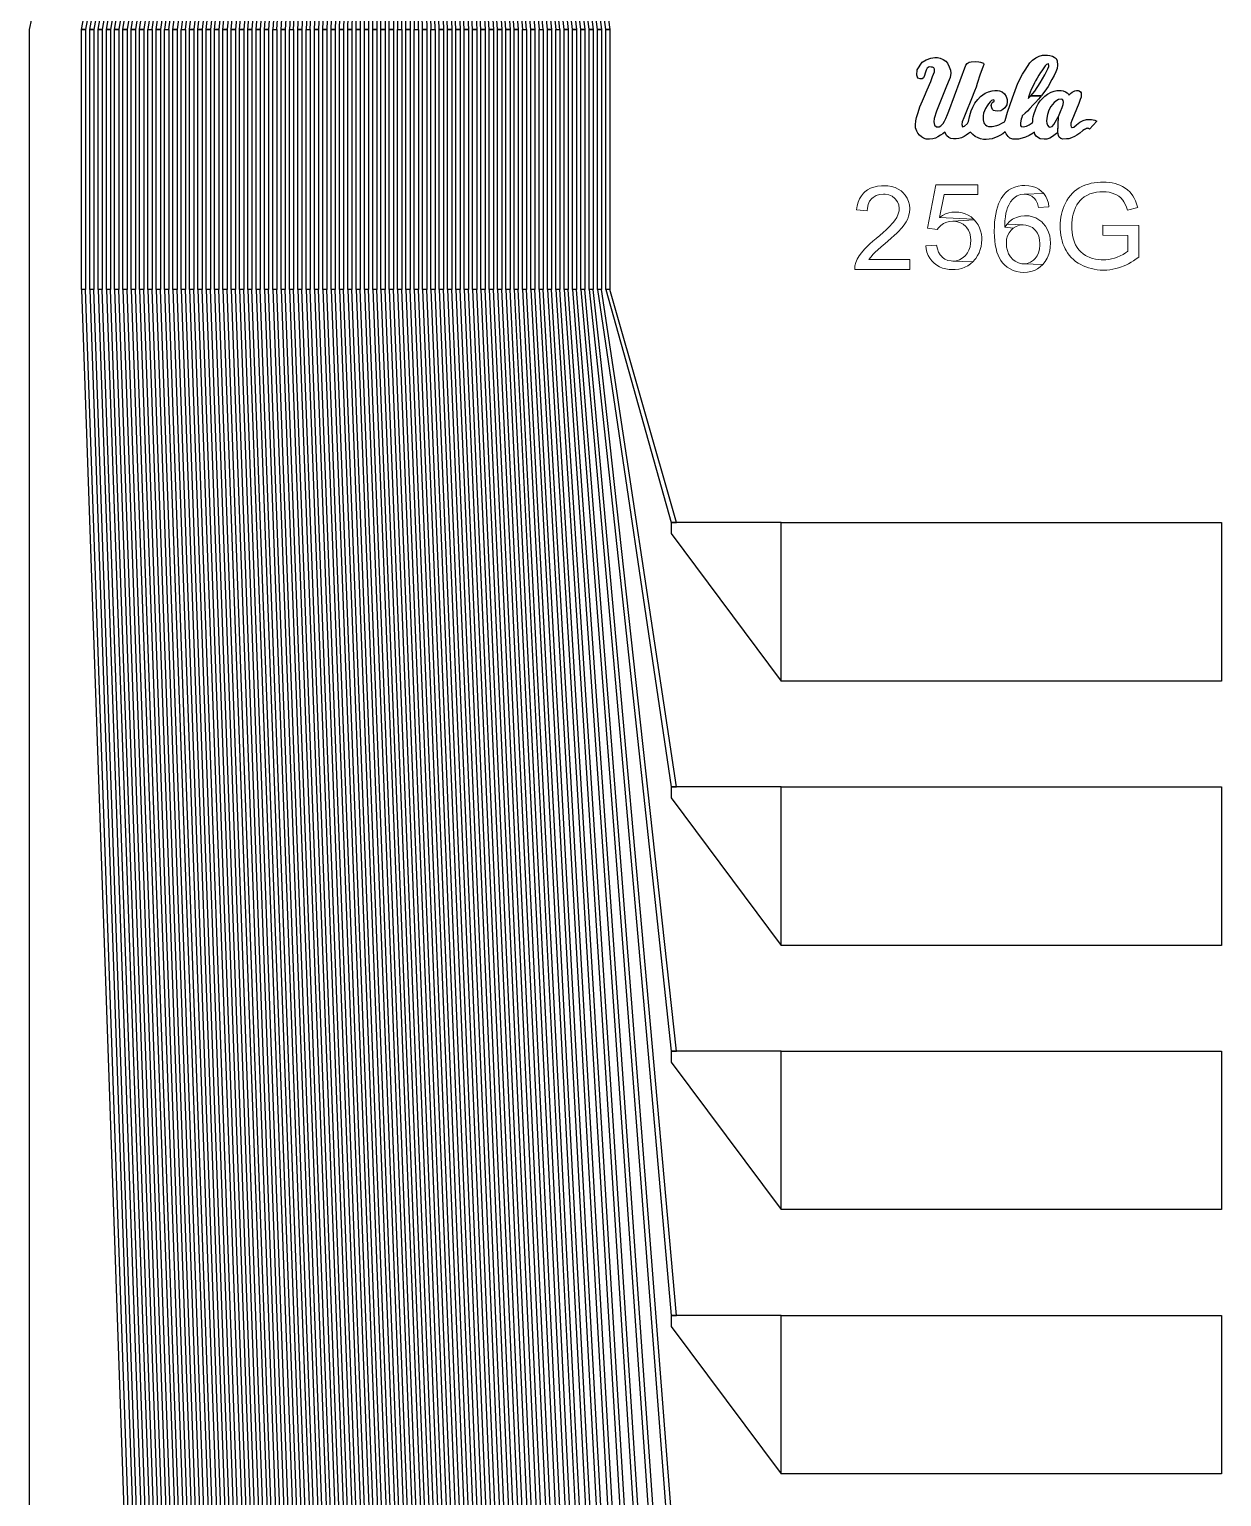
# Model space of a CAD drawing. Header units: inches. Extents: x 106592 to 209533, y 57057 to 74911.
# Drawn here: x 205652 to 206110, y 67457 to 68021 of the extents above; entities that cross this region are included whole.
import ezdxf

# ---------------------------------------------------------------- set-up
doc = ezdxf.new("R2010")
doc.units = ezdxf.units.IN
doc.header["$MEASUREMENT"] = 0
for name, color, linetype in [('metal', 221, 'Continuous'), ('nitride window', 40, 'Continuous'), ('profile', 140, 'Continuous')]:
    doc.layers.add(name, color=color, linetype=linetype)

msp = doc.modelspace()

# ---------------------------------------------------------------- linework, layer by layer
at = {"layer": 'metal'}
for points in [[(205745.03, 68411.39), (205745.63, 68411.39), (205673.23, 68021.39), (205671.63, 68021.39)], [(205746.23, 68411.39), (205746.83, 68411.39), (205676.43, 68021.39), (205674.83, 68021.39)], [(205747.43, 68411.39), (205748.03, 68411.39), (205679.63, 68021.39), (205678.03, 68021.39)], [(205682.83, 68021.39), (205681.23, 68021.39), (205748.63, 68411.39), (205749.23, 68411.39)], [(205749.83, 68411.39), (205750.43, 68411.39), (205686.03, 68021.39), (205684.43, 68021.39)], [(205689.23, 68021.39), (205687.63, 68021.39), (205751.03, 68411.39), (205751.63, 68411.39)], [(205752.23, 68411.39), (205752.83, 68411.39), (205692.43, 68021.39), (205690.83, 68021.39)], [(205753.43, 68411.39), (205754.03, 68411.39), (205695.63, 68021.39), (205694.03, 68021.39)], [(205697.23, 68021.39), (205698.83, 68021.39), (205755.23, 68411.39), (205754.63, 68411.39)], [(205755.83, 68411.39), (205756.43, 68411.39), (205702.03, 68021.39), (205700.43, 68021.39)], [(205703.63, 68021.39), (205705.23, 68021.39), (205757.63, 68411.39), (205757.03, 68411.39)], [(205758.23, 68411.39), (205758.83, 68411.39), (205708.43, 68021.39), (205706.83, 68021.39)], [(205710.03, 68021.39), (205711.63, 68021.39), (205760.03, 68411.39), (205759.43, 68411.39)], [(205760.63, 68411.39), (205761.23, 68411.39), (205714.83, 68021.39), (205713.23, 68021.39)], [(205761.83, 68411.39), (205762.43, 68411.39), (205718.03, 68021.39), (205716.43, 68021.39)], [(205763.03, 68411.39), (205763.63, 68411.39), (205721.23, 68021.39), (205719.63, 68021.39)], [(205764.23, 68411.39), (205764.83, 68411.39), (205724.43, 68021.39), (205722.83, 68021.39)], [(205765.43, 68411.39), (205766.03, 68411.39), (205727.63, 68021.39), (205726.03, 68021.39)], [(205730.83, 68021.39), (205729.23, 68021.39), (205766.63, 68411.39), (205767.23, 68411.39)], [(205767.83, 68411.39), (205768.43, 68411.39), (205734.03, 68021.39), (205732.43, 68021.39)], [(205737.23, 68021.39), (205735.63, 68021.39), (205769.03, 68411.39), (205769.63, 68411.39)], [(205770.23, 68411.39), (205770.83, 68411.39), (205740.43, 68021.39), (205738.83, 68021.39)], [(205771.43, 68411.39), (205772.03, 68411.39), (205743.63, 68021.39), (205742.03, 68021.39)], [(205745.23, 68021.39), (205746.83, 68021.39), (205773.23, 68411.39), (205772.63, 68411.39)], [(205773.83, 68411.39), (205774.43, 68411.39), (205750.03, 68021.39), (205748.43, 68021.39)], [(205751.63, 68021.39), (205753.23, 68021.39), (205775.63, 68411.39), (205775.03, 68411.39)], [(205776.23, 68411.39), (205776.83, 68411.39), (205756.43, 68021.39), (205754.83, 68021.39)], [(205758.03, 68021.39), (205759.63, 68021.39), (205778.03, 68411.39), (205777.43, 68411.39)], [(205778.63, 68411.39), (205779.23, 68411.39), (205762.83, 68021.39), (205761.23, 68021.39)], [(205779.83, 68411.39), (205780.43, 68411.39), (205766.03, 68021.39), (205764.43, 68021.39)], [(205781.03, 68411.39), (205781.63, 68411.39), (205769.23, 68021.39), (205767.63, 68021.39)], [(205782.23, 68411.39), (205782.83, 68411.39), (205772.43, 68021.39), (205770.83, 68021.39)], [(205783.43, 68411.39), (205784.03, 68411.39), (205775.63, 68021.39), (205774.03, 68021.39)], [(205778.83, 68021.39), (205777.23, 68021.39), (205784.63, 68411.39), (205785.23, 68411.39)], [(205785.83, 68411.39), (205786.43, 68411.39), (205782.03, 68021.39), (205780.43, 68021.39)], [(205785.23, 68021.39), (205783.63, 68021.39), (205787.03, 68411.39), (205787.63, 68411.39)], [(205788.23, 68411.39), (205788.83, 68411.39), (205788.43, 68021.39), (205786.83, 68021.39)], [(205789.43, 68411.39), (205790.03, 68411.39), (205791.63, 68021.39), (205790.03, 68021.39)], [(205793.23, 68021.39), (205794.83, 68021.39), (205791.23, 68411.39), (205790.63, 68411.39)], [(205791.83, 68411.39), (205792.43, 68411.39), (205798.03, 68021.39), (205796.43, 68021.39)], [(205799.63, 68021.39), (205801.23, 68021.39), (205793.63, 68411.39), (205793.03, 68411.39)], [(205794.23, 68411.39), (205794.83, 68411.39), (205804.43, 68021.39), (205802.83, 68021.39)], [(205806.03, 68021.39), (205807.63, 68021.39), (205796.03, 68411.39), (205795.43, 68411.39)], [(205796.63, 68411.39), (205797.23, 68411.39), (205810.83, 68021.39), (205809.23, 68021.39)], [(205797.83, 68411.39), (205798.43, 68411.39), (205814.03, 68021.39), (205812.43, 68021.39)], [(205799.03, 68411.39), (205799.63, 68411.39), (205817.23, 68021.39), (205815.63, 68021.39)], [(205800.23, 68411.39), (205800.83, 68411.39), (205820.43, 68021.39), (205818.83, 68021.39)], [(205801.43, 68411.39), (205802.03, 68411.39), (205823.63, 68021.39), (205822.03, 68021.39)], [(205826.83, 68021.39), (205825.23, 68021.39), (205802.63, 68411.39), (205803.23, 68411.39)], [(205803.83, 68411.39), (205804.43, 68411.39), (205830.03, 68021.39), (205828.43, 68021.39)], [(205833.23, 68021.39), (205831.63, 68021.39), (205805.03, 68411.39), (205805.63, 68411.39)], [(205806.23, 68411.39), (205806.83, 68411.39), (205836.43, 68021.39), (205834.83, 68021.39)], [(205807.43, 68411.39), (205808.03, 68411.39), (205839.63, 68021.39), (205838.03, 68021.39)], [(205841.23, 68021.39), (205842.83, 68021.39), (205809.23, 68411.39), (205808.63, 68411.39)], [(205809.83, 68411.39), (205810.43, 68411.39), (205846.03, 68021.39), (205844.43, 68021.39)], [(205847.63, 68021.39), (205849.23, 68021.39), (205811.63, 68411.39), (205811.03, 68411.39)], [(205812.23, 68411.39), (205812.83, 68411.39), (205852.43, 68021.39), (205850.83, 68021.39)], [(205854.03, 68021.39), (205855.63, 68021.39), (205814.03, 68411.39), (205813.43, 68411.39)], [(205814.63, 68411.39), (205815.23, 68411.39), (205858.83, 68021.39), (205857.23, 68021.39)], [(205815.83, 68411.39), (205816.43, 68411.39), (205862.03, 68021.39), (205860.43, 68021.39)], [(205865.23, 68021.39), (205863.63, 68021.39), (205817.03, 68411.39), (205817.63, 68411.39)], [(205818.23, 68411.39), (205818.83, 68411.39), (205868.43, 68021.39), (205866.83, 68021.39)], [(205871.63, 68021.39), (205870.03, 68021.39), (205819.43, 68411.39), (205820.03, 68411.39)], [(205820.63, 68411.39), (205821.23, 68411.39), (205874.83, 68021.39), (205873.23, 68021.39)], [(205673.23, 67921.39), (205671.63, 67921.39), (205671.63, 68021.39), (205673.23, 68021.39)], [(205676.43, 67921.39), (205674.83, 67921.39), (205674.83, 68021.39), (205676.43, 68021.39)], [(205679.63, 67921.39), (205678.03, 67921.39), (205678.03, 68021.39), (205679.63, 68021.39)], [(205682.83, 67921.39), (205681.23, 67921.39), (205681.23, 68021.39), (205682.83, 68021.39)], [(205686.03, 67921.39), (205684.43, 67921.39), (205684.43, 68021.39), (205686.03, 68021.39)], [(205689.23, 67921.39), (205687.63, 67921.39), (205687.63, 68021.39), (205689.23, 68021.39)], [(205692.43, 67921.39), (205690.83, 67921.39), (205690.83, 68021.39), (205692.43, 68021.39)], [(205695.63, 67921.39), (205694.03, 67921.39), (205694.03, 68021.39), (205695.63, 68021.39)], [(205698.83, 67921.39), (205697.23, 67921.39), (205697.23, 68021.39), (205698.83, 68021.39)], [(205702.03, 67921.39), (205700.43, 67921.39), (205700.43, 68021.39), (205702.03, 68021.39)], [(205705.23, 67921.39), (205703.63, 67921.39), (205703.63, 68021.39), (205705.23, 68021.39)], [(205708.43, 67921.39), (205706.83, 67921.39), (205706.83, 68021.39), (205708.43, 68021.39)], [(205711.63, 67921.39), (205710.03, 67921.39), (205710.03, 68021.39), (205711.63, 68021.39)], [(205714.83, 67921.39), (205713.23, 67921.39), (205713.23, 68021.39), (205714.83, 68021.39)], [(205718.03, 67921.39), (205716.43, 67921.39), (205716.43, 68021.39), (205718.03, 68021.39)], [(205721.23, 67921.39), (205719.63, 67921.39), (205719.63, 68021.39), (205721.23, 68021.39)], [(205724.43, 67921.39), (205722.83, 67921.39), (205722.83, 68021.39), (205724.43, 68021.39)], [(205727.63, 67921.39), (205726.03, 67921.39), (205726.03, 68021.39), (205727.63, 68021.39)], [(205730.83, 67921.39), (205729.23, 67921.39), (205729.23, 68021.39), (205730.83, 68021.39)], [(205734.03, 67921.39), (205732.43, 67921.39), (205732.43, 68021.39), (205734.03, 68021.39)], [(205737.23, 67921.39), (205735.63, 67921.39), (205735.63, 68021.39), (205737.23, 68021.39)], [(205740.43, 67921.39), (205738.83, 67921.39), (205738.83, 68021.39), (205740.43, 68021.39)], [(205743.63, 67921.39), (205742.03, 67921.39), (205742.03, 68021.39), (205743.63, 68021.39)], [(205746.83, 67921.39), (205745.23, 67921.39), (205745.23, 68021.39), (205746.83, 68021.39)], [(205750.03, 67921.39), (205748.43, 67921.39), (205748.43, 68021.39), (205750.03, 68021.39)], [(205753.23, 67921.39), (205751.63, 67921.39), (205751.63, 68021.39), (205753.23, 68021.39)], [(205756.43, 67921.39), (205754.83, 67921.39), (205754.83, 68021.39), (205756.43, 68021.39)], [(205759.63, 67921.39), (205758.03, 67921.39), (205758.03, 68021.39), (205759.63, 68021.39)], [(205762.83, 67921.39), (205761.23, 67921.39), (205761.23, 68021.39), (205762.83, 68021.39)], [(205766.03, 67921.39), (205764.43, 67921.39), (205764.43, 68021.39), (205766.03, 68021.39)], [(205769.23, 67921.39), (205767.63, 67921.39), (205767.63, 68021.39), (205769.23, 68021.39)], [(205772.43, 67921.39), (205770.83, 67921.39), (205770.83, 68021.39), (205772.43, 68021.39)], [(205775.63, 67921.39), (205774.03, 67921.39), (205774.03, 68021.39), (205775.63, 68021.39)], [(205778.83, 67921.39), (205777.23, 67921.39), (205777.23, 68021.39), (205778.83, 68021.39)], [(205782.03, 67921.39), (205780.43, 67921.39), (205780.43, 68021.39), (205782.03, 68021.39)], [(205785.23, 67921.39), (205783.63, 67921.39), (205783.63, 68021.39), (205785.23, 68021.39)], [(205788.43, 67921.39), (205786.83, 67921.39), (205786.83, 68021.39), (205788.43, 68021.39)], [(205791.63, 67921.39), (205790.03, 67921.39), (205790.03, 68021.39), (205791.63, 68021.39)], [(205794.83, 67921.39), (205793.23, 67921.39), (205793.23, 68021.39), (205794.83, 68021.39)], [(205798.03, 67921.39), (205796.43, 67921.39), (205796.43, 68021.39), (205798.03, 68021.39)], [(205801.23, 67921.39), (205799.63, 67921.39), (205799.63, 68021.39), (205801.23, 68021.39)], [(205804.43, 67921.39), (205802.83, 67921.39), (205802.83, 68021.39), (205804.43, 68021.39)], [(205807.63, 67921.39), (205806.03, 67921.39), (205806.03, 68021.39), (205807.63, 68021.39)], [(205810.83, 67921.39), (205809.23, 67921.39), (205809.23, 68021.39), (205810.83, 68021.39)], [(205814.03, 67921.39), (205812.43, 67921.39), (205812.43, 68021.39), (205814.03, 68021.39)], [(205817.23, 67921.39), (205815.63, 67921.39), (205815.63, 68021.39), (205817.23, 68021.39)], [(205820.43, 67921.39), (205818.83, 67921.39), (205818.83, 68021.39), (205820.43, 68021.39)], [(205823.63, 67921.39), (205822.03, 67921.39), (205822.03, 68021.39), (205823.63, 68021.39)], [(205826.83, 67921.39), (205825.23, 67921.39), (205825.23, 68021.39), (205826.83, 68021.39)], [(205830.03, 67921.39), (205828.43, 67921.39), (205828.43, 68021.39), (205830.03, 68021.39)], [(205833.23, 67921.39), (205831.63, 67921.39), (205831.63, 68021.39), (205833.23, 68021.39)], [(205836.43, 67921.39), (205834.83, 67921.39), (205834.83, 68021.39), (205836.43, 68021.39)], [(205839.63, 67921.39), (205838.03, 67921.39), (205838.03, 68021.39), (205839.63, 68021.39)], [(205842.83, 67921.39), (205841.23, 67921.39), (205841.23, 68021.39), (205842.83, 68021.39)], [(205846.03, 67921.39), (205844.43, 67921.39), (205844.43, 68021.39), (205846.03, 68021.39)], [(205849.23, 67921.39), (205847.63, 67921.39), (205847.63, 68021.39), (205849.23, 68021.39)], [(205852.43, 67921.39), (205850.83, 67921.39), (205850.83, 68021.39), (205852.43, 68021.39)], [(205855.63, 67921.39), (205854.03, 67921.39), (205854.03, 68021.39), (205855.63, 68021.39)], [(205858.83, 67921.39), (205857.23, 67921.39), (205857.23, 68021.39), (205858.83, 68021.39)], [(205862.03, 67921.39), (205860.43, 67921.39), (205860.43, 68021.39), (205862.03, 68021.39)], [(205865.23, 67921.39), (205863.63, 67921.39), (205863.63, 68021.39), (205865.23, 68021.39)], [(205868.43, 67921.39), (205866.83, 67921.39), (205866.83, 68021.39), (205868.43, 68021.39)], [(205871.63, 67921.39), (205870.03, 67921.39), (205870.03, 68021.39), (205871.63, 68021.39)], [(205874.83, 67921.39), (205873.23, 67921.39), (205873.23, 68021.39), (205874.83, 68021.39)], [(205994.11, 68002.35), (205993.27, 68002.67), (205992.81, 68003.77), (205992.94, 68005.77), (205994.88, 68008.8), (205996.43, 68009.71), (205998.17, 68010.35), (205999.72, 68010.61), (206000.76, 68010.55), (206001.79, 68010.35), (206003.02, 68009.84), (206003.99, 68009.19), (206004.63, 68008.42), (206005.34, 68007), (206005.8, 68005.71), (206005.86, 68004.48), (206005.67, 68002.93), (206004.89, 68001.12), (206004.05, 67998.86), (206000.37, 67989.89), (205999.53, 67987.12), (205999.4, 67985.76), (205999.6, 67984.6), (206000.44, 67983.95), (206001.4, 67983.89), (206002.11, 67984.28), (206002.95, 67985.18), (206003.47, 67986.02), (206003.99, 67987.05), (206004.7, 67988.6), (206005.21, 67989.96), (206011.67, 68007.58), (206012.25, 68008.22), (206012.97, 68008.74), (206013.74, 68008.87), (206015.48, 68009), (206016.65, 68008.87), (206017.29, 68008.8), (206018.46, 68008.35), (206018.58, 68007.84), (206018.26, 68006.87), (206017.23, 68004.09), (206016, 68000.54), (206015.61, 67999.19), (206014.97, 67997.57), (206013.87, 67994.67), (206011.74, 67989.25), (206010.96, 67987.37), (206010.32, 67985.83), (206010.12, 67984.86), (206010.45, 67983.95), (206011.16, 67984.15), (206012.38, 67985.18), (206012.71, 67985.95), (206013.12, 67987.81), (206013.48, 67989.19), (206013.71, 67990.08), (206014.35, 67991.49), (206015.19, 67992.97), (206016.27, 67994.46), (206017.32, 67995.51), (206019.16, 67996.81), (206020.36, 67997.37), (206021.82, 67997.76), (206022.9, 67997.83), (206023.89, 67997.83), (206024.69, 67997.68), (206025.69, 67997.3), (206026.56, 67996.56), (206027.2, 67995.58), (206027.53, 67994.41), (206027.63, 67993.56), (206027.48, 67992.41), (206026.71, 67991.16), (206025.97, 67990.52), (206025.15, 67990.11), (206024.02, 67989.96), (206023.02, 67990.06), (206022.38, 67990.24), (206022, 67990.6), (206021.64, 67991.26), (206021.41, 67992.13), (206021.69, 67993), (206022.08, 67993.41), (206022.56, 67993.79), (206022.64, 67994.18), (206022.18, 67994.25), (206021.59, 67993.97), (206021.01, 67993.49), (206020.41, 67992.74), (206019.9, 67992.03), (206019.3, 67990.95), (206018.85, 67989.99), (206018.49, 67989.14), (206018.31, 67988.13), (206018.33, 67987.25), (206018.38, 67986.56), (206018.46, 67985.93), (206018.61, 67985.47), (206018.84, 67985.07), (206019.23, 67984.62), (206019.73, 67984.29), (206020.36, 67984.07), (206021.1, 67984.02), (206021.8, 67983.98), (206023.55, 67984.37), (206024.43, 67984.73), (206025.76, 67985.44), (206026.53, 67985.83), (206026.8, 67986.28), (206027.72, 67989.51), (206029.59, 67995.01), (206031.72, 68000.69), (206033.49, 68004.14), (206034.47, 68005.7), (206036.35, 68008.53), (206037.27, 68009.52), (206038.54, 68010.48), (206039.88, 68011.07), (206041.14, 68011.44), (206042.04, 68011.51), (206043.06, 68011.51), (206044.03, 68011.38), (206045.01, 68011.07), (206045.71, 68010.7), (206046.37, 68010.16), (206046.78, 68009.33), (206046.98, 68007.66), (206046.77, 68006.38), (206046.31, 68005.07), (206045.64, 68003.61), (206044.79, 68002.09), (206043.28, 67999.45), (206042.01, 67997.63), (206040.73, 67995.9), (206036.66, 67995.82), (206038.27, 67997.67), (206040.25, 68000.82), (206042.02, 68003.88), (206043.18, 68006.18), (206043.54, 68007.05), (206043.6, 68007.5), (206043.51, 68008.07), (206043.3, 68008.12), (206042.73, 68007.83), (206042.17, 68007.35), (206041.66, 68006.57), (206040.88, 68005.49), (206040.4, 68004.74), (206039.71, 68003.73), (206039.08, 68002.65), (206038.48, 68001.63), (206038.06, 68000.79), (206037.56, 67999.66), (206036.87, 67998.28), (206036.48, 67997.29), (206036.06, 67996.07), (206035.79, 67995.32), (206035.67, 67994.81), (206036.65, 67995.78), (206040.67, 67995.85), (206040.21, 67995.26), (206039.57, 67994.48), (206038.45, 67993.25), (206037.57, 67992.35), (206036.32, 67990.95), (206035.41, 67989.95), (206034.53, 67989.11), (206033.41, 67988.13), (206033.16, 67987.52), (206032.99, 67986.82), (206032.79, 67986.16), (206032.69, 67985.31), (206032.75, 67984.45), (206032.97, 67984.01), (206033.74, 67983.88), (206035.02, 67984.15), (206036.05, 67984.65), (206036.79, 67985.13), (206037.27, 67985.53), (206037.45, 67985.77), (206037.46, 67986.24), (206037.5, 67986.96), (206037.64, 67987.79), (206037.98, 67989.07), (206038.48, 67990.5), (206038.84, 67991.41), (206039.5, 67992.75), (206040.29, 67993.9), (206041.23, 67994.94), (206042.11, 67995.73), (206043.11, 67996.43), (206044.54, 67997.21), (206045.7, 67997.63), (206046.7, 67997.85), (206047.7, 67997.91), (206048.36, 67997.87), (206049.08, 67997.77), (206049.96, 67997.39), (206050.63, 67996.93), (206051.11, 67996.41), (206051.25, 67996.09), (206051.59, 67996.31), (206051.99, 67996.77), (206052.55, 67997.21), (206053.09, 67997.51), (206053.65, 67997.69), (206054.23, 67997.85), (206054.83, 67997.85), (206055.3, 67997.75), (206055.78, 67997.37), (206055.98, 67996.93), (206056.06, 67996.11), (206056, 67995.32), (206055.7, 67994.44), (206055.13, 67992.88), (206052.48, 67986.31), (206052.09, 67985.26), (206052.03, 67984.37), (206052.19, 67983.92), (206052.57, 67983.7), (206053.21, 67983.79), (206054.23, 67984.71), (206055.55, 67985.73), (206056.77, 67986.28), (206058.1, 67986.69), (206059.08, 67986.74), (206060, 67986.69), (206061.27, 67986.44), (206062.09, 67986.02), (206059.21, 67983.06), (206058.91, 67983.26), (206058.65, 67983.32), (206058.34, 67983.34), (206058.1, 67983.24), (206057.65, 67983.06), (206057.31, 67982.87), (206056.7, 67982.43), (206055.49, 67981.53), (206054.38, 67980.74), (206053.41, 67980.19), (206052.36, 67979.72), (206051.23, 67979.35), (206050.36, 67979.25), (206048.92, 67979.17), (206048.22, 67979.43), (206047.62, 67979.91), (206047.27, 67980.54), (206047.15, 67981.25), (206047.07, 67981.97), (206047.28, 67987.86), (206048.04, 67989.84), (206048.71, 67991.33), (206049.15, 67992.44), (206049.29, 67993.35), (206049.17, 67994), (206048.88, 67994.36), (206048.34, 67994.49), (206047.35, 67994.46), (206046.67, 67994.08), (206045.67, 67993.2), (206044.4, 67991.71), (206043.66, 67990.26), (206043.05, 67988.65), (206042.82, 67987.29), (206042.69, 67986.03), (206042.8, 67985.26), (206043.11, 67984.51), (206043.58, 67983.96), (206044.04, 67983.81), (206044.88, 67984.07), (206045.51, 67984.74), (206046.09, 67985.66), (206046.57, 67986.63), (206047.11, 67987.59), (206047.2, 67987.74), (206046.94, 67981.6), (206046.06, 67980.91), (206044.95, 67980.16), (206043.97, 67979.6), (206042.83, 67979.22), (206041.82, 67979.15), (206040.32, 67979.29), (206039.58, 67979.67), (206038.73, 67980.36), (206038.28, 67981.1), (206038.08, 67981.86), (206037.52, 67981.46), (206036.02, 67980.61), (206034.63, 67979.96), (206033.31, 67979.49), (206031.88, 67979.2), (206030.87, 67979.11), (206029.71, 67979.22), (206028.63, 67979.58), (206028.02, 67980.14), (206027.59, 67980.69), (206027.23, 67981.24), (206026.87, 67981.95), (206025.86, 67981.2), (206024.82, 67980.55), (206023.76, 67980.08), (206022.77, 67979.69), (206021.84, 67979.35), (206020.62, 67979.17), (206019.54, 67979.08), (206018.54, 67979.08), (206017.35, 67979.31), (206016.42, 67979.65), (206015.32, 67980.19), (206014.36, 67980.98), (206013.48, 67981.91), (206012.67, 67981.28), (206011.85, 67980.73), (206011.02, 67980.24), (206009.96, 67979.69), (206009.01, 67979.4), (206008, 67979.23), (206006.93, 67979.23), (206005.89, 67979.39), (206005.17, 67979.74), (206004.41, 67980.49), (206003.65, 67981.84), (206002.86, 67981.24), (206001.97, 67980.65), (206000.94, 67980.01), (205999.98, 67979.6), (205998.98, 67979.24), (205997.66, 67979.1), (205996.46, 67979.15), (205995.43, 67979.56), (205994.63, 67980.01), (205993.93, 67980.74), (205993.29, 67981.49), (205992.84, 67982.24), (205992.38, 67983.49), (205992.33, 67984.7), (205992.45, 67986.22), (205992.7, 67987.43), (205993.34, 67989.42), (205994.05, 67991.56), (205994.98, 67993.96), (205995.74, 67995.74), (205996.83, 67998.16), (205998.18, 68001.27), (205998.93, 68003.25), (205999.62, 68005.1), (205999.66, 68006.11), (205999.37, 68006.54), (205998.93, 68006.81), (205998.32, 68006.9), (205997.65, 68006.93), (205996.88, 68006.47), (205996.47, 68005.69), (205996.03, 68004.58), (205995.78, 68003.62), (205995.42, 68002.68), (205994.92, 68002.34), (205994.48, 68002.3)], [(205673.23, 67921.39), (205671.63, 67921.39), (205898.37, 61430.66), (205900.49, 61430.66)], [(205676.43, 67921.39), (205674.83, 67921.39), (205898.37, 61532.27), (205900.49, 61532.27)], [(205679.63, 67921.39), (205678.03, 67921.39), (205898.37, 61633.87), (205900.49, 61633.87)], [(205898.37, 61735.48), (205900.49, 61735.48), (205682.83, 67921.39), (205681.23, 67921.39)], [(205686.03, 67921.39), (205684.43, 67921.39), (205898.37, 61837.08), (205900.49, 61837.08)], [(205898.37, 61938.68), (205900.49, 61938.68), (205689.23, 67921.39), (205687.63, 67921.39)], [(205898.37, 62040.29), (205900.49, 62040.29), (205692.43, 67921.39), (205690.83, 67921.39)], [(205695.63, 67921.39), (205694.03, 67921.39), (205898.37, 62141.89), (205900.49, 62141.89)], [(205698.83, 67921.39), (205697.23, 67921.39), (205898.37, 62243.5), (205900.49, 62243.5)], [(205702.03, 67921.39), (205700.43, 67921.39), (205898.37, 62345.1), (205900.49, 62345.1)], [(205705.23, 67921.39), (205703.63, 67921.39), (205898.37, 62446.7), (205900.49, 62446.7)], [(205898.37, 62548.31), (205900.49, 62548.31), (205708.43, 67921.39), (205706.83, 67921.39)], [(205711.63, 67921.39), (205710.03, 67921.39), (205898.37, 62649.91), (205900.49, 62649.91)], [(205898.37, 62751.52), (205900.49, 62751.52), (205714.83, 67921.39), (205713.23, 67921.39)], [(205898.37, 62853.12), (205900.49, 62853.12), (205718.03, 67921.39), (205716.43, 67921.39)], [(205721.23, 67921.39), (205719.63, 67921.39), (205898.37, 62954.72), (205900.49, 62954.72)], [(205724.43, 67921.39), (205722.83, 67921.39), (205898.37, 63056.33), (205900.49, 63056.33)], [(205727.63, 67921.39), (205726.03, 67921.39), (205898.37, 63157.93), (205900.49, 63157.93)], [(205730.83, 67921.39), (205729.23, 67921.39), (205898.37, 63259.54), (205900.49, 63259.54)], [(205898.37, 63361.14), (205900.49, 63361.14), (205734.03, 67921.39), (205732.43, 67921.39)], [(205737.23, 67921.39), (205735.63, 67921.39), (205898.37, 63462.74), (205900.49, 63462.74)], [(205898.37, 63564.35), (205900.49, 63564.35), (205740.43, 67921.39), (205738.83, 67921.39)], [(205898.37, 63665.95), (205900.49, 63665.95), (205743.63, 67921.39), (205742.03, 67921.39)], [(205746.83, 67921.39), (205745.23, 67921.39), (205898.37, 63767.56), (205900.49, 63767.56)], [(205750.03, 67921.39), (205748.43, 67921.39), (205898.37, 63869.16), (205900.49, 63869.16)], [(205753.23, 67921.39), (205751.63, 67921.39), (205898.37, 63970.76), (205900.49, 63970.76)], [(205756.43, 67921.39), (205754.83, 67921.39), (205898.37, 64072.37), (205900.49, 64072.37)], [(205898.37, 64173.97), (205900.49, 64173.97), (205759.63, 67921.39), (205758.03, 67921.39)], [(205762.83, 67921.39), (205761.23, 67921.39), (205898.37, 64275.58), (205900.49, 64275.58)], [(205898.37, 64377.18), (205900.49, 64377.18), (205766.03, 67921.39), (205764.43, 67921.39)], [(205898.37, 64478.78), (205900.49, 64478.78), (205769.23, 67921.39), (205767.63, 67921.39)], [(205772.43, 67921.39), (205770.83, 67921.39), (205898.37, 64580.39), (205900.49, 64580.39)], [(205775.63, 67921.39), (205774.03, 67921.39), (205898.37, 64681.99), (205900.49, 64681.99)], [(205778.83, 67921.39), (205777.23, 67921.39), (205898.37, 64783.6), (205900.49, 64783.6)], [(205782.03, 67921.39), (205780.43, 67921.39), (205898.37, 64885.2), (205900.49, 64885.2)], [(205898.37, 64986.8), (205900.49, 64986.8), (205785.23, 67921.39), (205783.63, 67921.39)], [(205788.43, 67921.39), (205786.83, 67921.39), (205898.37, 65088.41), (205900.49, 65088.41)], [(205898.37, 65190.01), (205900.49, 65190.01), (205791.63, 67921.39), (205790.03, 67921.39)], [(205898.37, 65291.62), (205900.49, 65291.62), (205794.83, 67921.39), (205793.23, 67921.39)], [(205798.03, 67921.39), (205796.43, 67921.39), (205898.37, 65393.22), (205900.49, 65393.22)], [(205801.23, 67921.39), (205799.63, 67921.39), (205898.37, 65494.82), (205900.49, 65494.82)], [(205804.43, 67921.39), (205802.83, 67921.39), (205898.37, 65596.43), (205900.49, 65596.43)], [(205807.63, 67921.39), (205806.03, 67921.39), (205898.37, 65698.03), (205900.49, 65698.03)], [(205898.37, 65799.64), (205900.49, 65799.64), (205810.83, 67921.39), (205809.23, 67921.39)], [(205814.03, 67921.39), (205812.43, 67921.39), (205898.37, 65901.24), (205900.49, 65901.24)], [(205898.37, 66002.84), (205900.49, 66002.84), (205817.23, 67921.39), (205815.63, 67921.39)], [(205898.37, 66104.45), (205900.49, 66104.45), (205820.43, 67921.39), (205818.83, 67921.39)], [(205823.63, 67921.39), (205822.03, 67921.39), (205898.37, 66206.05), (205900.49, 66206.05)], [(205826.83, 67921.39), (205825.23, 67921.39), (205898.37, 66307.66), (205900.49, 66307.66)], [(205830.03, 67921.39), (205828.43, 67921.39), (205898.37, 66409.26), (205900.49, 66409.26)], [(205833.23, 67921.39), (205831.63, 67921.39), (205898.37, 66510.86), (205900.49, 66510.86)], [(205898.37, 66612.47), (205900.49, 66612.47), (205836.43, 67921.39), (205834.83, 67921.39)], [(205839.63, 67921.39), (205838.03, 67921.39), (205898.37, 66714.07), (205900.49, 66714.07)], [(205898.37, 66815.68), (205900.49, 66815.68), (205842.83, 67921.39), (205841.23, 67921.39)], [(205898.37, 66917.28), (205900.49, 66917.28), (205846.03, 67921.39), (205844.43, 67921.39)], [(205849.23, 67921.39), (205847.63, 67921.39), (205898.37, 67018.88), (205900.49, 67018.88)], [(205852.43, 67921.39), (205850.83, 67921.39), (205898.37, 67120.49), (205900.49, 67120.49)], [(205855.63, 67921.39), (205854.03, 67921.39), (205898.37, 67222.09), (205900.49, 67222.09)], [(205858.83, 67921.39), (205857.23, 67921.39), (205898.37, 67323.7), (205900.49, 67323.7)], [(205898.37, 67425.3), (205900.49, 67425.3), (205862.03, 67921.39), (205860.43, 67921.39)], [(205865.23, 67921.39), (205863.63, 67921.39), (205898.37, 67526.9), (205900.49, 67526.9)], [(205898.37, 67628.51), (205900.49, 67628.51), (205868.43, 67921.39), (205866.83, 67921.39)], [(205898.37, 67730.11), (205900.49, 67730.11), (205871.63, 67921.39), (205870.03, 67921.39)], [(205874.83, 67921.39), (205873.23, 67921.39), (205898.37, 67831.72), (205900.49, 67831.72)], [(205940.7, 67770.75), (205940.7, 67831.72), (205898.37, 67831.72), (205898.37, 67827.48), (205940.7, 67770.75)], [(205940.7, 67831.72), (206110.04, 67831.72), (206110.04, 67770.75), (205940.7, 67770.75)], [(205940.7, 67669.15), (205940.7, 67730.11), (205898.37, 67730.11), (205898.37, 67725.88), (205940.7, 67669.15)], [(205940.7, 67730.11), (206110.04, 67730.11), (206110.04, 67669.15), (205940.7, 67669.15)], [(205940.7, 67567.55), (205940.7, 67628.51), (205898.37, 67628.51), (205898.37, 67624.27), (205940.7, 67567.55)], [(205940.7, 67628.51), (206110.04, 67628.51), (206110.04, 67567.55), (205940.7, 67567.55)], [(205940.7, 67465.94), (205940.7, 67526.9), (205898.37, 67526.9), (205898.37, 67522.67), (205940.7, 67465.94)], [(205940.7, 67526.9), (206110.04, 67526.9), (206110.04, 67465.94), (205940.7, 67465.94)]]:
    msp.add_lwpolyline(points, close=True, dxfattribs=at)
at = {"layer": 'metal', "color": 221, "lineweight": 0}
for points in [[(206064.35, 67932.72), (206063.75, 67932.73), (206062.6, 67932.83), (206061.48, 67933.03), (206060.37, 67933.32), (206059.3, 67933.7), (206058.24, 67934.18), (206057.71, 67934.47), (206056.76, 67935.09), (206055.91, 67935.82), (206055.15, 67936.64), (206054.48, 67937.56), (206053.9, 67938.58), (206053.64, 67939.11), (206052.95, 67941.11), (206052.72, 67942.21), (206052.55, 67943.38), (206052.45, 67944.61), (206052.43, 67945.9), (206052.46, 67946.94), (206052.56, 67948.11), (206052.74, 67949.25), (206053, 67950.36), (206053.31, 67951.43), (206053.7, 67952.49), (206053.88, 67952.85), (206054.41, 67953.86), (206055.05, 67954.81), (206055.8, 67955.71), (206056.34, 67956.25), (206057.2, 67956.94), (206058.18, 67957.55), (206059.3, 67958.08), (206059.83, 67958.28), (206060.87, 67958.58), (206061.98, 67958.78), (206063.17, 67958.9), (206064.42, 67958.94), (206064.44, 67958.94), (206064.42, 67958.94), (206064.44, 67958.94), (206065.65, 67958.88), (206066.79, 67958.72), (206067.89, 67958.45), (206068.93, 67958.07), (206069.42, 67957.84), (206070.45, 67957.24), (206071.32, 67956.54), (206072.04, 67955.75), (206072.47, 67955.11), (206072.99, 67954.16), (206073.44, 67953.07), (206073.85, 67951.82), (206077.76, 67952.86), (206077.7, 67953.09), (206077.34, 67954.3), (206076.92, 67955.43), (206076.44, 67956.45), (206075.9, 67957.39), (206075.31, 67958.23), (206074.69, 67958.94), (206073.89, 67959.69), (206072.98, 67960.36), (206071.96, 67960.95), (206070.85, 67961.48), (206070.13, 67961.74), (206069.06, 67962.06), (206067.97, 67962.32), (206066.84, 67962.5), (206065.65, 67962.61), (206064.42, 67962.65), (206063.42, 67962.63), (206062.22, 67962.55), (206061.05, 67962.41), (206059.93, 67962.19), (206058.83, 67961.91), (206057.78, 67961.58), (206056.76, 67961.16), (206055.78, 67960.68), (206055.28, 67960.41), (206054.34, 67959.8), (206053.47, 67959.12), (206052.66, 67958.36), (206051.9, 67957.53), (206051.21, 67956.62), (206050.58, 67955.64), (206050.02, 67954.58), (206050, 67954.54), (206049.53, 67953.5), (206049.11, 67952.44), (206048.77, 67951.36), (206048.49, 67950.26), (206048.26, 67949.14), (206048.1, 67948), (206048, 67946.84), (206047.96, 67945.66), (206047.98, 67944.6), (206048.06, 67943.41), (206048.21, 67942.26), (206048.43, 67941.14), (206048.7, 67940.04), (206049.04, 67938.97), (206049.45, 67937.94), (206049.93, 67936.93), (206050.2, 67936.4), (206050.81, 67935.42), (206051.47, 67934.51), (206052.2, 67933.66), (206053.02, 67932.88), (206053.89, 67932.17), (206054.83, 67931.51), (206055.84, 67930.94), (206056.76, 67930.47), (206057.8, 67930.04), (206058.85, 67929.67), (206059.94, 67929.37), (206061.05, 67929.12), (206062.19, 67928.95), (206063.37, 67928.85), (206064.58, 67928.81), (206064.79, 67928.81), (206065.93, 67928.85), (206067.08, 67928.96), (206068.2, 67929.13), (206069.33, 67929.38), (206070.44, 67929.69), (206071.54, 67930.07), (206072.19, 67930.32), (206073.2, 67930.75), (206074.2, 67931.26), (206075.2, 67931.82), (206076.19, 67932.44), (206077.17, 67933.12), (206078.14, 67933.85), (206078.2, 67945.98), (206064.35, 67946.04), (206064.33, 67942.2), (206073.95, 67942.15), (206073.92, 67936.05), (206073.87, 67936.01), (206073.1, 67935.43), (206072.16, 67934.86), (206071.08, 67934.31), (206069.84, 67933.78), (206068.86, 67933.42), (206067.75, 67933.11), (206066.62, 67932.89), (206065.5, 67932.76)], [(205980.04, 67958), (205980.64, 67957.98), (205982.07, 67957.73), (205983.34, 67957.21), (205984.41, 67956.4), (205984.56, 67956.25), (205985.41, 67955.12), (205985.91, 67953.86), (205986.07, 67952.44), (205986.02, 67951.65), (205985.7, 67950.39), (205985.11, 67949.07), (205984.24, 67947.72), (205983.74, 67947.08), (205982.13, 67945.33), (205981.11, 67944.33), (205979.95, 67943.27), (205978.63, 67942.13), (205977.17, 67940.91), (205975.97, 67939.91), (205974.79, 67938.86), (205973.74, 67937.87), (205972.82, 67936.94), (205972.03, 67936.05), (205971.54, 67935.45), (205970.68, 67934.24), (205969.97, 67933.02), (205969.43, 67931.78), (205969.07, 67930.48), (205968.97, 67929.05), (205990.16, 67929.05), (205990.16, 67932.84), (205974.43, 67932.84), (205975.13, 67933.84), (205976.1, 67934.98), (205976.21, 67935.09), (205976.89, 67935.74), (205977.86, 67936.62), (205979.11, 67937.7), (205980.66, 67939.01), (205981.73, 67939.93), (205983.02, 67941.05), (205984.16, 67942.09), (205985.17, 67943.04), (205986.02, 67943.88), (205986.73, 67944.65), (205987.05, 67945.01), (205987.99, 67946.23), (205988.75, 67947.41), (205989.34, 67948.57), (205989.7, 67949.55), (205990.02, 67950.94), (205990.12, 67952.36), (205990.12, 67952.44), (205990, 67953.89), (205989.67, 67955.23), (205989.14, 67956.48), (205988.39, 67957.64), (205987.43, 67958.71), (205986.8, 67959.25), (205985.71, 67959.97), (205984.49, 67960.54), (205983.16, 67960.94), (205981.7, 67961.18), (205980.13, 67961.26), (205979.25, 67961.24), (205977.72, 67961.08), (205976.32, 67960.76), (205975.04, 67960.29), (205973.88, 67959.68), (205972.85, 67958.9), (205972.35, 67958.43), (205971.51, 67957.42), (205970.85, 67956.28), (205970.32, 67954.98), (205969.94, 67953.55), (205969.71, 67951.98), (205973.77, 67951.57), (205973.82, 67952.62), (205974.13, 67954.04), (205974.68, 67955.26), (205975.49, 67956.29), (205976.04, 67956.79), (205977.2, 67957.46), (205978.53, 67957.86)], [(206016.29, 67961.66), (206000.11, 67961.66), (205996.96, 67944.95), (206000.71, 67944.45), (206001.15, 67945.07), (206002.05, 67945.98), (206003.15, 67946.74), (206004.06, 67947.16), (206005.3, 67947.49), (206006.63, 67947.61), (206014.89, 67948.18), (206014.68, 67948.4), (206001.55, 67949.09), (206003.31, 67957.84), (206016.29, 67957.84)], [(206034.37, 67961.35), (206033.18, 67961.3), (206031.79, 67961.08), (206030.47, 67960.72), (206029.24, 67960.18), (206028.12, 67959.49), (206027.08, 67958.62), (206026.13, 67957.61), (206025.9, 67957.3), (206025.28, 67956.38), (206024.73, 67955.38), (206024.24, 67954.27), (206023.81, 67953.06), (206023.45, 67951.75), (206023.16, 67950.36), (206022.93, 67948.87), (206022.77, 67947.27), (206022.67, 67945.58), (206022.63, 67943.8), (206022.64, 67943.47), (206022.68, 67941.7), (206022.82, 67940.05), (206023.01, 67938.51), (206023.29, 67937.08), (206023.64, 67935.76), (206024.08, 67934.56), (206024.58, 67933.46), (206025.15, 67932.49), (206025.81, 67931.64), (206026.51, 67930.88), (206027.55, 67929.98), (206028.68, 67929.25), (206029.88, 67928.66), (206031.18, 67928.26), (206032.54, 67928.01), (206033.99, 67927.93), (206035.34, 67928.01), (206036.72, 67928.27), (206038.04, 67928.72), (206039.27, 67929.34), (206040.31, 67930.08), (206041.31, 67931.03), (206033.92, 67931.23), (206033.23, 67931.27), (206031.89, 67931.6), (206030.6, 67932.23), (206029.8, 67932.83), (206028.88, 67933.86), (206028.15, 67935.11), (206027.67, 67936.32), (206027.36, 67937.68), (206027.26, 67939.09), (206027.26, 67939.16), (206027.38, 67940.65), (206027.74, 67941.99), (206028.32, 67943.18), (206029.15, 67944.23), (206029.91, 67944.91), (206026.63, 67945.37), (206026.65, 67946.12), (206026.73, 67947.8), (206026.88, 67949.32), (206027.11, 67950.67), (206027.4, 67951.89), (206027.77, 67952.94), (206028.16, 67953.81), (206028.91, 67955.05), (206029.77, 67956.12), (206030.76, 67956.97), (206031.42, 67957.39), (206032.71, 67957.89), (206034.13, 67958.05), (206041.63, 67958.23), (206040.71, 67959.19), (206039.74, 67959.92), (206038.58, 67960.54), (206037.29, 67960.99), (206035.88, 67961.26)], [(206041.63, 67958.23), (206034.13, 67958.05), (206034.48, 67958.04), (206035.84, 67957.8), (206037.06, 67957.23), (206038.14, 67956.32), (206038.62, 67955.69), (206039.2, 67954.47), (206039.66, 67952.89), (206043.66, 67953.2), (206043.42, 67954.54), (206042.99, 67955.9), (206042.39, 67957.13)], [(206007.7, 67951.14), (206007.61, 67951.14), (206006.35, 67951.04), (206005.12, 67950.8), (206003.91, 67950.39), (206002.72, 67949.82), (206001.55, 67949.09), (206014.68, 67948.4), (206013.69, 67949.24), (206012.63, 67949.92), (206011.49, 67950.45), (206010.31, 67950.84), (206009.03, 67951.07)], [(206014.89, 67948.18), (206006.63, 67947.61), (206007.12, 67947.6), (206008.44, 67947.42), (206009.64, 67947.03), (206010.72, 67946.44), (206011.67, 67945.63), (206012.12, 67945.12), (206012.75, 67944.11), (206013.21, 67942.96), (206013.49, 67941.66), (206013.58, 67940.23), (206013.52, 67939.01), (206013.29, 67937.7), (206012.89, 67936.5), (206012.33, 67935.42), (206011.59, 67934.46), (206011.3, 67934.16), (206010.29, 67933.35), (206009.19, 67932.75), (206007.99, 67932.4), (206006.71, 67932.29), (206014.39, 67931.99), (206015.25, 67932.96), (206015.53, 67933.32), (206016.23, 67934.38), (206016.8, 67935.5), (206017.25, 67936.69), (206017.57, 67937.93), (206017.76, 67939.23), (206017.82, 67940.6), (206017.81, 67941.31), (206017.66, 67942.66), (206017.38, 67943.92), (206016.97, 67945.1), (206016.41, 67946.21), (206015.72, 67947.24)], [(206027.53, 67946.54), (206026.63, 67945.37), (206029.91, 67944.91), (206031.08, 67945.61), (206032.37, 67946.03), (206033.77, 67946.16)], [(206034.57, 67949.72), (206034.23, 67949.71), (206032.85, 67949.56), (206031.49, 67949.21), (206030.18, 67948.65), (206029.62, 67948.34), (206028.51, 67947.54), (206027.53, 67946.54), (206033.77, 67946.16), (206034.75, 67946.11), (206036.09, 67945.76), (206037.28, 67945.14), (206038.32, 67944.23), (206038.45, 67944.08), (206039.18, 67943.03), (206039.71, 67941.81), (206040.02, 67940.42), (206040.13, 67938.87), (206040.12, 67938.37), (206039.96, 67936.86), (206039.6, 67935.51), (206039.05, 67934.32), (206038.31, 67933.29), (206037.67, 67932.65), (206036.53, 67931.87), (206035.28, 67931.4), (206033.92, 67931.23), (206041.31, 67931.03), (206042.17, 67932.13), (206042.92, 67933.4), (206043.04, 67933.64), (206043.55, 67934.93), (206043.93, 67936.28), (206044.16, 67937.67), (206044.23, 67939.12), (206044.23, 67939.13), (206044.16, 67940.65), (206043.92, 67942.05), (206043.53, 67943.38), (206042.99, 67944.61), (206042.28, 67945.73), (206041.43, 67946.77), (206040.86, 67947.31), (206039.77, 67948.18), (206038.58, 67948.86), (206037.32, 67949.33), (206035.99, 67949.63)], [(206000.45, 67938.44), (205996.25, 67938.09), (205996.41, 67936.94), (205996.74, 67935.65), (205997.21, 67934.47), (205997.82, 67933.38), (205998.57, 67932.39), (205999.47, 67931.49), (205999.54, 67931.43), (206000.51, 67930.68), (206001.57, 67930.07), (206002.72, 67929.61), (206003.95, 67929.28), (206005.29, 67929.07), (206006.71, 67929), (206007.64, 67929.03), (206008.95, 67929.19), (206010.2, 67929.48), (206011.36, 67929.91), (206012.45, 67930.46), (206013.46, 67931.17), (206014.39, 67931.99), (206006.71, 67932.29), (206006.06, 67932.32), (206004.79, 67932.57), (206003.65, 67933.08), (206002.62, 67933.84), (206002.61, 67933.86), (206001.83, 67934.72), (206001.21, 67935.76), (206000.75, 67937.01)]]:
    msp.add_lwpolyline(points, close=True, dxfattribs=at)
msp.add_lwpolyline([(206064.44, 67958.94), (206064.42, 67958.94), (206064.44, 67958.94), (206065.65, 67958.88), (206066.79, 67958.72), (206067.89, 67958.45), (206068.93, 67958.07), (206069.42, 67957.84), (206070.45, 67957.24), (206071.32, 67956.54), (206072.04, 67955.75), (206072.47, 67955.11), (206072.99, 67954.16), (206073.44, 67953.07), (206073.85, 67951.82), (206077.76, 67952.86), (206077.7, 67953.09), (206077.34, 67954.3), (206076.92, 67955.43), (206076.44, 67956.45), (206075.9, 67957.39), (206075.31, 67958.23), (206074.69, 67958.94)], dxfattribs=at)
at = {"layer": 'nitride window'}
for points in [[(205940.7, 67831.72), (206110.04, 67831.72), (206110.04, 67770.75), (205940.7, 67770.75)], [(205940.7, 67730.11), (206110.04, 67730.11), (206110.04, 67669.15), (205940.7, 67669.15)], [(205940.7, 67628.51), (206110.04, 67628.51), (206110.04, 67567.55), (205940.7, 67567.55)], [(205940.7, 67526.9), (206110.04, 67526.9), (206110.04, 67465.94), (205940.7, 67465.94)]]:
    msp.add_lwpolyline(points, close=True, dxfattribs=at)
at = {"layer": 'profile'}
msp.add_lwpolyline([(205651.63, 57981.77), (205651.63, 68021.39), (205738.13, 68411.39)], dxfattribs=at)

doc.saveas('drawing.dxf')
